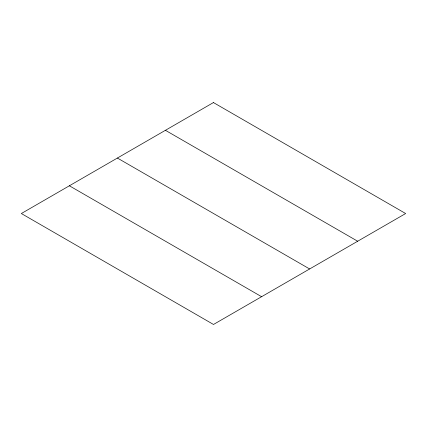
<?xml version="1.0" encoding="UTF-8"?>
<svg xmlns="http://www.w3.org/2000/svg" width="427" height="427" viewBox="0 0 427 427"><rect width="100%" height="100%" fill="white"/><g stroke="black" fill="none" stroke-linecap="round" stroke-linejoin="round"><path stroke-width="0.64" d="M213.5 102.528L21.35 213.532L213.5 324.472L405.65 213.532L213.5 102.597M357.612 241.202L165.462 130.331M309.575 268.935L117.425 158.065M261.537 296.669L69.387 185.798"/></g></svg>
